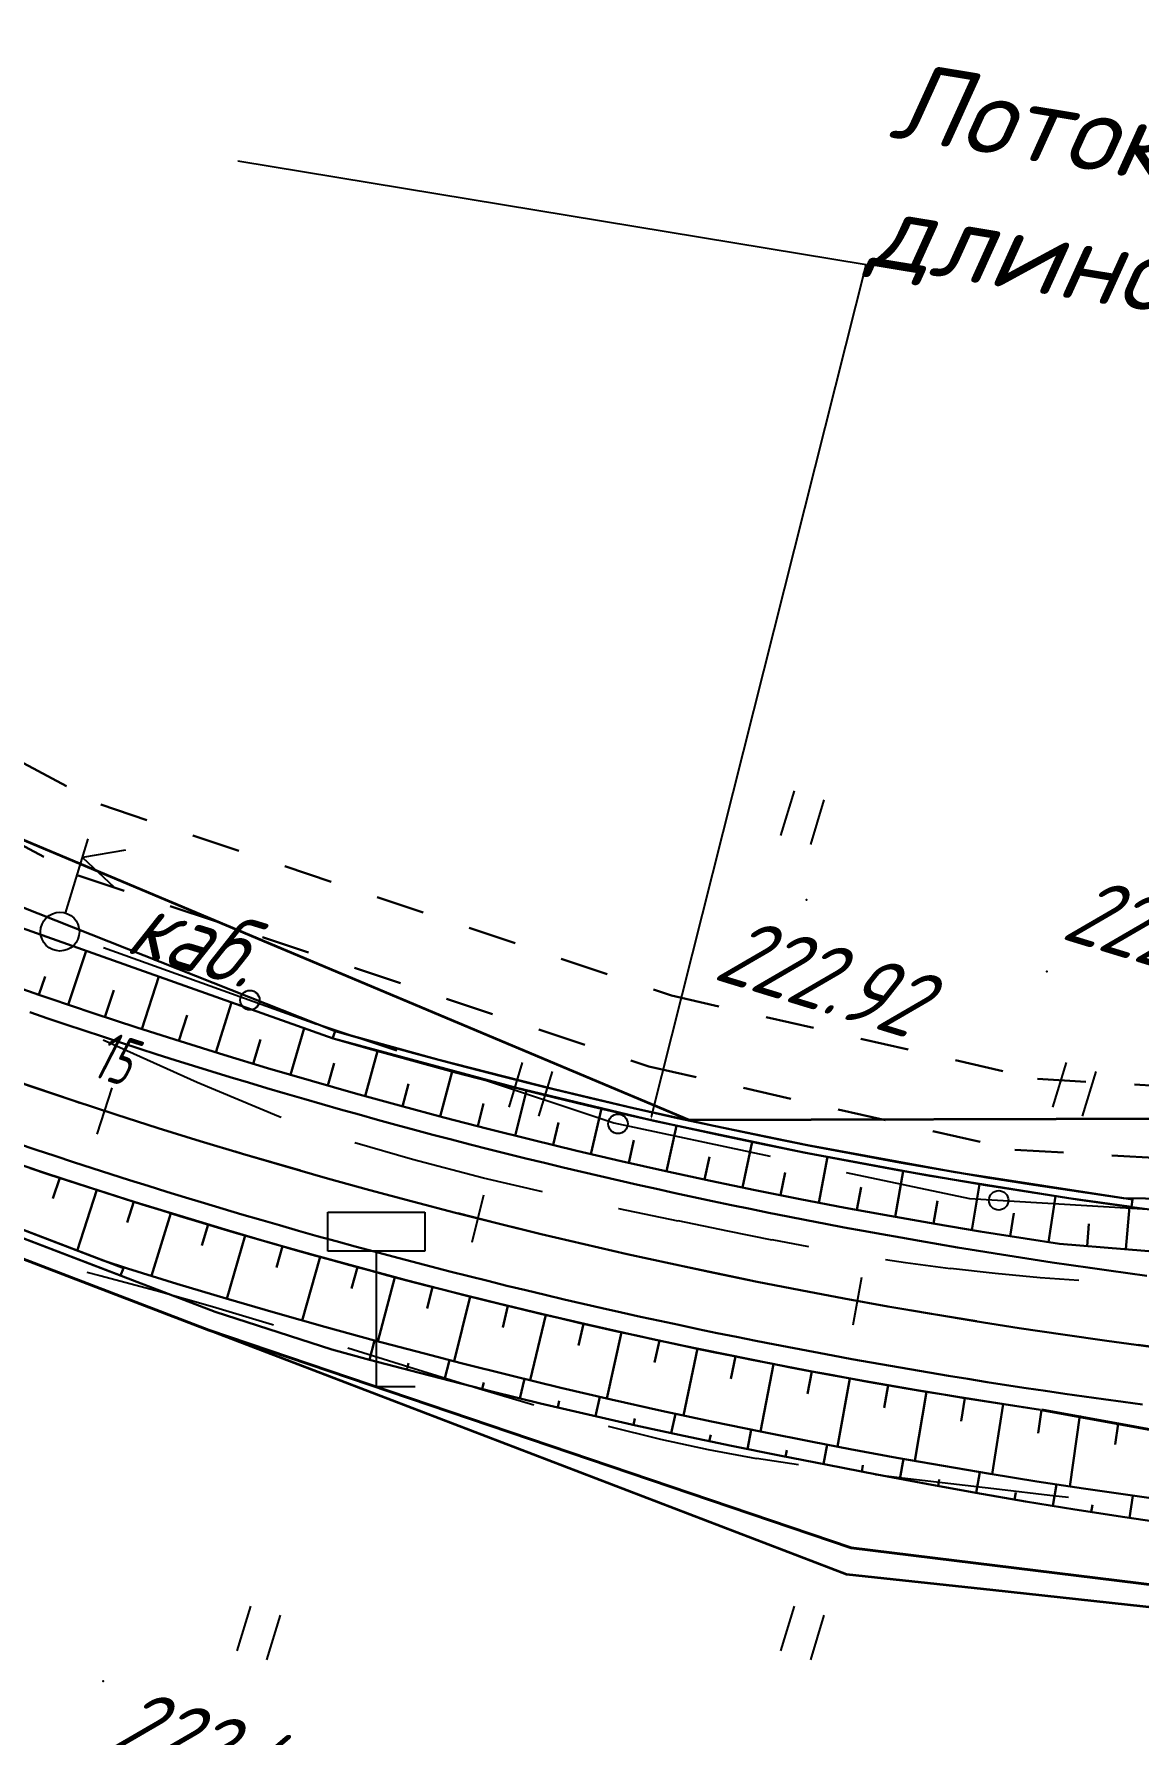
# Model space of a CAD drawing. Header units: millimetres. Extents: x -698 to 8131, y -704 to 4503.
# Drawn here: x 717.5 to 774.4, y 3694.5 to 3782.1 of the extents above; entities that cross this region are included whole.
import ezdxf
from ezdxf import colors
from ezdxf.entities.mleader import LeaderData, LeaderLine
from ezdxf.math import Vec2, Vec3

# ---------------------------------------------------------------- set-up
doc = ezdxf.new("R2010")
doc.units = ezdxf.units.MM
for name, pattern in [('CONTI', [0]), ('STRIHSMALL', [1, 0.5, -0.5]), ('STROT', [1.7, 0.5, -1.2])]:
    doc.linetypes.add(name, pattern=pattern)
for name, color, linetype, lineweight in [('10', 1, 'Continuous', 35), ('КОПИЯ_ОСЬ_13_ОТКОСЫ', 7, 'Continuous', 30), ('КОПИЯ_ОСЬ_ГРАНИЦЫ_ПОЛОС', 7, 'Continuous', 30), ('Лоток Супер Макси', 80, 'Continuous', 30), ('ОСЬ_ВЕРХ_ПОКРЫТИЯ_ГРАНИЦЫ_ПОЛОС', 7, 'Continuous', 30), ('ОСЬ_ВЕРХ_ПОКРЫТИЯ_ОСЬ', 1, 'Continuous', 30)]:
    doc.layers.add(name, color=color, linetype=linetype, lineweight=lineweight)
for name, color, linetype in [('_Ростелеком', 6, 'Continuous'), ('NAD_MDEFAULT', 7, 'CONTI'), ('PI_OTDEFAULT', 172, 'CONTI'), ('PI_TTDEFAULT', 5, 'CONTI'), ('PLN_O', 7, 'CONTI'), ('SIT_LDEFAULT', 7, 'CONTI'), ('USLZNDEFAULT', 7, 'CONTI'), ('ZAPSKDEFAULT', 7, 'CONTI'), ('Выноски', 250, 'Continuous'), ('Изменение выноски', 3, 'Continuous'), ('ОСЬ_ВЕРХ_ПОКРЫТИЯ_ПИКЕТЫ', 1, 'Continuous'), ('разметка', 7, 'Continuous')]:
    doc.layers.add(name, color=color, linetype=linetype)
doc.styles.add('eskd', font='isocpeui.ttf', dxfattribs={"width": 1.2})
doc.styles.get("Standard").update_dxf_attribs({"font": 'isocpeui.ttf'})
doc.styles.add('STYLE1', font='isocpeui.ttf', dxfattribs={"width": 0.9})
doc.styles.add('ГОСТ', font='isocpeui.ttf', dxfattribs={"height": 4})
doc.linetypes.add('кабель_связи_проект.', pattern='A,10,-1,["/",STYLE1,S=3,R=0,X=0,Y=-1.5],-4.1', length=15.1)

# ---------------------------------------------------------------- blocks, each defined once
blk = doc.blocks.new('BL_2011')
at = {"color": 0}
for p, q in [((0, 0), (0, 2.4)), ((1.6, 0), (1.6, 2.4))]:
    blk.add_line(p, q, dxfattribs=at)
blk = doc.blocks.new('BL_4017')
at = {"color": 0}
for p, q in [((0, 1), (0, 5)), ((2, 5), (0, 4)), ((0, 4), (2, 3))]:
    blk.add_line(p, q, dxfattribs=at)
blk.add_circle((0, 0), 1, dxfattribs=at)
blk = doc.blocks.new('BL_13')
at = {"color": 0}
for p, q in [((-2.5, 7), (-2.5, 9)), ((-2.5, 9), (2.5, 9)), ((2.5, 9), (2.5, 7)), ((0, 7), (-2.5, 7)), ((0, 0), (0, 7)), ((2.5, 7), (0, 7)), ((2, 0), (0, 0))]:
    blk.add_line(p, q, dxfattribs=at)

msp = doc.modelspace()

# ---------------------------------------------------------------- linework, layer by layer
at = {"layer": '10'}
for points in [[(165.613, 4083.974), (290.413, 4077.994), (309.703, 4074.404), (309.033, 4071.854), (367.033, 4044.644), (488.233, 3916.064), (623.183, 3793.874), (694.303, 3750.114), (751.183, 3726.174), (1046.543, 3727.064), (1198.733, 3733.064)], [(1204.683, 3699.254), (843.893, 3696.004), (818.683, 3696.294), (766.843, 3701.944), (759.303, 3702.764), (700.413, 3725.324), (697.873, 3716.504), (691.353, 3720.614), (693.153, 3726.024), (659.733, 3743.874), (611.843, 3774.094), (572.893, 3805.784), (475.063, 3897.434), (475.063, 3897.434), (404.443, 3973.404), (367.353, 4013.494), (340.463, 4035.044), (337.923, 4029.374), (334.333, 4032.024)]]:
    msp.add_lwpolyline(points, dxfattribs=at)
at = {"layer": '_Ростелеком', "linetype": 'кабель_связи_проект.', "lineweight": 40, "ltscale": 0.25}
msp.add_lwpolyline([(163.047, 4060.664), (287.871, 4054.417), (308.733, 4049.884), (337.183, 4036.764), (340.463, 4035.044), (367.514, 4013.894), (457.665, 3917.122), (498.433, 3875.826), (540.411, 3836.495), (573.21, 3806.026), (611.818, 3774.855), (637.721, 3757.764), (659.733, 3743.874), (682.675, 3731.62), (700.413, 3725.324), (726.468, 3715.343), (759.55, 3704.127), (813.944, 3697.441), (915.732, 3700.469), (1014.099, 3704.57), (1106.885, 3707.175), (1139.317, 3707.384), (1173.443, 3705.052)], dxfattribs=at)
at = {"layer": 'PI_TTDEFAULT', "color": 5}
for p in [(757.249, 3737.51, 222.919), (769.619, 3733.82, 222.913), (721.029, 3697.26, 222.476)]:
    msp.add_point(p, dxfattribs=at)
at = {"layer": 'PLN_O'}
for p, q in [((721.059, 3735.05), (732.029, 3731.11)), ((732.029, 3731.12), (736.149, 3729.75)), ((739.949, 3728.48), (747.329, 3726.02)), ((747.329, 3726.02), (755.369, 3724.31)), ((759.279, 3723.47), (765.629, 3722.12)), ((765.629, 3722.12), (775.119, 3721.56))]:
    msp.add_line(p, q, dxfattribs=at)
for centre in [(728.589, 3732.34), (747.539, 3725.97), (767.139, 3722.03)]:
    msp.add_circle(centre, 0.5, dxfattribs=at)
at = {"layer": 'SIT_LDEFAULT', "color": 7}
for p, q in [((725.869, 3728.1), (721.029, 3730.28)), ((730.059, 3726.35), (725.869, 3728.1)), ((730.199, 3726.3), (730.059, 3726.35)), ((736.959, 3724.13), (733.989, 3725)), ((740.609, 3723.18), (736.959, 3724.13)), ((743.659, 3722.47), (740.609, 3723.18)), ((747.589, 3721.59), (747.559, 3721.6)), ((750.639, 3720.96), (747.589, 3721.59)), ((753.199, 3720.44), (750.639, 3720.97)), ((755.469, 3719.98), (753.199, 3720.44)), ((757.359, 3719.63), (755.469, 3719.99)), ((762.349, 3718.81), (761.309, 3718.97)), ((720.189, 3718.33), (720.859, 3718.16)), ((720.859, 3718.15), (723.769, 3717.38)), ((764.649, 3718.51), (762.349, 3718.81)), ((766.959, 3718.26), (764.649, 3718.52)), ((769.269, 3718.04), (766.959, 3718.26)), ((771.259, 3717.9), (769.269, 3718.04)), ((723.769, 3717.39), (726.669, 3716.57)), ((726.669, 3716.57), (729.759, 3715.63)), ((729.759, 3715.63), (729.809, 3715.61)), ((733.639, 3714.43), (736.769, 3713.45)), ((736.769, 3713.45), (740.369, 3712.34)), ((740.369, 3712.34), (743.199, 3711.5)), ((747.039, 3710.4), (749.729, 3709.72)), ((749.729, 3709.72), (752.189, 3709.2)), ((752.189, 3709.19), (754.669, 3708.74)), ((754.669, 3708.75), (756.839, 3708.42)), ((760.799, 3707.9), (762.169, 3707.74)), ((762.169, 3707.74), (764.679, 3707.45)), ((764.679, 3707.45), (767.179, 3707.16)), ((767.179, 3707.16), (769.769, 3706.85)), ((769.769, 3706.85), (770.729, 3706.74))]:
    msp.add_line(p, q, dxfattribs=at)
at = {"layer": 'Изменение выноски', "color": 6, "linetype": 'STRIHSMALL', "lineweight": 30, "ltscale": 5}
for points in [[(556.332, 3860.56), (604.918, 3817.015), (628.184, 3799.301), (686.099, 3761.104), (720.913, 3742.414), (750.286, 3732.575), (769.134, 3728.282), (789.493, 3727.106), (889.152, 3726.396), (1065.261, 3728.586), (1211.221, 3732.103), (1235.187, 3728.312), (1268.027, 3716.586), (1413.955, 3630.282), (1512.481, 3559.579), (1541.19, 3544.005), (1583.744, 3530.316), (1643.333, 3517.859), (1703.527, 3507.498), (1908.586, 3467.917), (1956.677, 3459.176)], [(555.17, 3856.914), (603.757, 3813.368), (627.023, 3795.654), (684.937, 3757.458), (719.751, 3738.767), (749.124, 3728.928), (767.972, 3724.635), (788.332, 3723.459), (887.99, 3722.749), (1064.099, 3724.939), (1210.06, 3728.456), (1234.026, 3724.666), (1266.865, 3712.939), (1412.793, 3626.635), (1511.319, 3555.932), (1540.029, 3540.359), (1582.582, 3526.669), (1642.171, 3514.212), (1702.365, 3503.851), (1907.424, 3464.27), (1955.515, 3455.529)]]:
    msp.add_lwpolyline(points, dxfattribs=at)
at = {"layer": 'КОПИЯ_ОСЬ_13_ОТКОСЫ'}
for p, q in [((719.229, 3732.107), (720.166, 3734.886)), ((721.126, 3731.473), (721.577, 3732.847)), ((723.027, 3730.851), (723.892, 3733.558)), ((726.842, 3729.649), (727.641, 3732.222)), ((724.932, 3730.242), (725.354, 3731.565)), ((728.756, 3729.067), (729.132, 3730.312)), ((730.673, 3728.499), (731.375, 3730.892)), ((734.519, 3727.399), (735.157, 3729.712)), ((732.594, 3727.942), (732.923, 3729.097)), ((738.379, 3726.351), (738.999, 3728.67)), ((736.447, 3726.868), (736.757, 3728.027)), ((742.254, 3725.358), (742.837, 3727.686)), ((740.315, 3725.848), (740.616, 3727.01)), ((746.141, 3724.416), (746.687, 3726.753)), ((744.196, 3724.881), (744.478, 3726.047)), ((750.041, 3723.525), (750.549, 3725.87)), ((748.09, 3723.964), (748.353, 3725.135)), ((753.953, 3722.69), (754.443, 3725.04)), ((751.995, 3723.101), (752.25, 3724.274)), ((757.875, 3721.907), (758.328, 3724.264)), ((755.913, 3722.292), (756.148, 3723.469)), ((761.808, 3721.176), (762.223, 3723.54)), ((759.84, 3721.535), (760.057, 3722.715)), ((765.75, 3720.5), (766.146, 3722.867)), ((763.778, 3720.83), (763.985, 3722.012)), ((769.701, 3719.877), (770.06, 3722.25)), ((773.683, 3719.508), (773.865, 3721.701)), ((767.725, 3720.182), (767.913, 3721.367)), ((771.69, 3719.674), (771.786, 3720.827))]:
    msp.add_line(p, q, dxfattribs=at)
for points in [[(707.836, 3740.703), (732.978, 3730.744)], [(716.296, 3736.253), (718.673, 3735.418), (718.673, 3735.418), (718.673, 3735.418), (718.673, 3735.418), (732.869, 3730.36), (732.869, 3730.36), (732.869, 3730.36), (732.869, 3730.36)], [(716.296, 3736.253), (718.673, 3735.418), (718.673, 3735.418), (718.673, 3735.418), (718.673, 3735.418), (732.869, 3730.36), (732.869, 3730.36), (732.869, 3730.36), (732.869, 3730.36), (734.673, 3729.846), (736.923, 3729.225), (739.178, 3728.622), (741.438, 3728.037), (743.703, 3727.469), (745.971, 3726.92), (748.245, 3726.389), (750.522, 3725.876), (752.803, 3725.382), (755.089, 3724.905), (757.378, 3724.447), (759.67, 3724.007), (761.966, 3723.585), (764.265, 3723.181), (766.568, 3722.796), (768.873, 3722.429), (771.181, 3722.081), (773.492, 3721.751), (775.806, 3721.439)], [(717.72, 3732.619), (718.041, 3733.552)], [(684.041, 3732.211), (700.759, 3726.262), (726.807, 3716.284), (732.811, 3714.345)], [(732.978, 3730.744), (734.781, 3730.231), (737.028, 3729.611), (739.28, 3729.009), (741.537, 3728.424), (743.798, 3727.858), (746.064, 3727.309), (748.334, 3726.779), (750.608, 3726.267), (752.886, 3725.773), (755.169, 3725.297), (757.454, 3724.839), (759.744, 3724.4), (762.037, 3723.979), (764.333, 3723.576), (766.632, 3723.191), (768.934, 3722.825), (771.239, 3722.477), (773.547, 3722.147), (773.547, 3722.147), (773.547, 3722.147)], [(691.173, 3730.098), (700.898, 3726.637), (721.027, 3718.926)], [(715.78, 3724.198), (718.074, 3723.427), (720.374, 3722.674), (722.68, 3721.94), (724.991, 3721.224), (727.308, 3720.527), (729.631, 3719.848), (731.959, 3719.187), (734.292, 3718.545), (736.631, 3717.922), (738.974, 3717.317), (741.322, 3716.731), (743.674, 3716.163), (746.031, 3715.615), (748.392, 3715.085), (750.758, 3714.574), (753.127, 3714.081), (755.5, 3713.608), (757.877, 3713.153), (760.258, 3712.718), (762.641, 3712.301), (765.028, 3711.903), (767.419, 3711.525), (769.284, 3711.244)], [(718.802, 3723.186), (718.451, 3722.12)], [(720.704, 3722.568), (719.697, 3719.436)], [(722.61, 3721.962), (722.273, 3720.89)], [(773.547, 3722.147), (805.592, 3721.663)], [(724.52, 3721.369), (723.527, 3718.135)], [(726.434, 3720.788), (726.11, 3719.708)], [(728.351, 3720.219), (727.397, 3716.961)], [(721.035, 3718.924), (722.296, 3718.52), (724.826, 3717.735), (727.362, 3716.972), (729.905, 3716.23), (732.454, 3715.51), (735.009, 3714.812), (737.57, 3714.136), (739.46, 3713.649), (742.03, 3713.003), (744.605, 3712.378), (747.186, 3711.776), (749.771, 3711.196), (752.361, 3710.638), (754.956, 3710.103), (757.556, 3709.59), (759.499, 3709.218), (761.894, 3708.774), (764.292, 3708.348), (766.693, 3707.942), (769.097, 3707.554), (771.505, 3707.186), (773.915, 3706.836), (776.328, 3706.506)], [(721.035, 3718.924), (722.296, 3718.52), (724.826, 3717.735), (727.362, 3716.972), (729.905, 3716.23), (732.454, 3715.51), (735.009, 3714.812), (737.57, 3714.136), (739.46, 3713.649), (742.03, 3713.003), (744.605, 3712.378), (747.185, 3711.776), (749.771, 3711.196), (752.361, 3710.638), (754.956, 3710.103), (757.556, 3709.59), (759.499, 3709.218), (761.894, 3708.774), (764.292, 3708.348), (766.693, 3707.942), (769.097, 3707.554), (771.505, 3707.186), (773.915, 3706.836), (776.328, 3706.506)], [(730.273, 3719.664), (729.962, 3718.576)], [(732.198, 3719.121), (731.283, 3715.838)], [(734.126, 3718.59), (733.828, 3717.494)], [(736.058, 3718.073), (735.183, 3714.766)], [(737.993, 3717.568), (737.709, 3716.464)], [(739.931, 3717.076), (739.097, 3713.743)], [(741.873, 3716.596), (741.602, 3715.483)], [(743.818, 3716.129), (743.021, 3712.76)], [(745.766, 3715.676), (745.507, 3714.551)], [(734.74, 3713.818), (735.007, 3714.813)], [(747.716, 3715.235), (746.958, 3711.828)], [(749.67, 3714.806), (749.425, 3713.669)], [(732.811, 3714.345), (734.745, 3713.816), (737.315, 3713.138), (741.111, 3712.17), (743.557, 3711.572), (746.008, 3710.994), (748.464, 3710.435), (750.925, 3709.897), (753.39, 3709.379), (755.859, 3708.881), (758.332, 3708.403), (760.871, 3707.901), (763.414, 3707.421), (765.961, 3706.962), (768.512, 3706.524), (771.066, 3706.108), (773.624, 3705.713), (776.185, 3705.339)], [(736.673, 3713.305), (736.76, 3713.637)], [(738.61, 3712.808), (738.864, 3713.803)], [(751.626, 3714.391), (750.907, 3710.949)], [(753.586, 3713.988), (753.353, 3712.839)], [(755.547, 3713.599), (754.868, 3710.121)], [(742.489, 3711.83), (742.733, 3712.83)], [(757.511, 3713.222), (757.293, 3712.061)], [(759.478, 3712.858), (758.84, 3709.344)], [(740.548, 3712.314), (740.633, 3712.645)], [(746.381, 3710.907), (746.612, 3711.908)], [(761.447, 3712.507), (761.242, 3711.335)], [(763.418, 3712.17), (762.82, 3708.607)], [(765.392, 3711.845), (765.2, 3710.656)], [(744.434, 3711.363), (744.513, 3711.696)], [(750.285, 3710.035), (750.502, 3711.036)], [(767.367, 3711.533), (766.809, 3707.923)], [(769.345, 3711.234), (769.167, 3710.029)], [(748.332, 3710.465), (748.406, 3710.799)], [(754.2, 3709.213), (754.403, 3710.215)], [(771.324, 3710.948), (770.808, 3707.29)], [(773.284, 3710.515), (773.141, 3709.455)], [(752.241, 3709.618), (752.311, 3709.952)], [(758.124, 3708.442), (758.315, 3709.445)], [(756.161, 3708.821), (756.226, 3709.156)], [(760.086, 3708.054), (760.152, 3708.388)], [(762.05, 3707.676), (762.246, 3708.71)], [(764.017, 3707.31), (764.08, 3707.655)], [(765.985, 3706.957), (766.174, 3708.028)], [(767.956, 3706.617), (768.017, 3706.975)], [(769.929, 3706.29), (770.109, 3707.397)], [(773.881, 3705.674), (774.052, 3706.817)], [(771.904, 3705.976), (771.962, 3706.345)]]:
    msp.add_lwpolyline(points, dxfattribs=at)
at = {"layer": 'КОПИЯ_ОСЬ_13_ОТКОСЫ', "lineweight": 40, "ltscale": 7}
msp.add_lwpolyline([(769.345, 3711.235), (779.142, 3709.445)], dxfattribs=at)
at = {"layer": 'КОПИЯ_ОСЬ_ГРАНИЦЫ_ПОЛОС'}
for points in [[(716.648, 3732.988), (717.577, 3732.666), (717.719, 3732.617)], [(717.27, 3723.688), (718.231, 3723.369), (719.193, 3723.052), (720.156, 3722.739), (721.12, 3722.428), (722.085, 3722.121), (723.051, 3721.818), (724.018, 3721.517), (724.986, 3721.22), (725.955, 3720.926), (726.924, 3720.635), (727.895, 3720.348), (728.867, 3720.063), (729.84, 3719.782), (730.814, 3719.504), (731.788, 3719.23), (732.764, 3718.958), (733.74, 3718.69), (734.718, 3718.425), (735.696, 3718.163), (736.675, 3717.905), (737.655, 3717.65), (738.635, 3717.398), (739.617, 3717.15), (740.599, 3716.904), (741.583, 3716.662), (742.567, 3716.424), (743.552, 3716.188), (744.537, 3715.956), (745.523, 3715.727), (746.511, 3715.501), (747.498, 3715.279), (748.487, 3715.06), (749.476, 3714.844), (750.466, 3714.632), (751.457, 3714.423), (752.449, 3714.217), (753.441, 3714.014), (754.433, 3713.815), (755.427, 3713.619), (756.421, 3713.427), (757.416, 3713.237), (758.411, 3713.051), (759.407, 3712.869), (760.404, 3712.689), (761.401, 3712.513), (762.398, 3712.34), (763.397, 3712.171), (764.396, 3712.005), (765.395, 3711.842), (766.395, 3711.683), (767.395, 3711.527), (768.396, 3711.374), (769.283, 3711.242)]]:
    msp.add_lwpolyline(points, dxfattribs=at)
at = {"layer": 'Лоток Супер Макси', "ltscale": 7}
for points in [[(732.87, 3730.359), (742.237, 3727.837), (749.383, 3726.133), (757.115, 3724.499), (763.602, 3723.298), (770.754, 3722.145), (773.971, 3721.688), (774.024, 3722.077), (764.9, 3723.481), (757.288, 3724.873), (752.48, 3725.861), (748.334, 3726.779), (744.241, 3727.751), (738.323, 3729.265), (732.978, 3730.744), (732.844, 3730.368)], [(691.173, 3730.098), (691.039, 3729.721), (700.759, 3726.262), (721.934, 3718.15), (722.08, 3718.531), (700.898, 3726.637), (691.173, 3730.098)]]:
    msp.add_lwpolyline(points, dxfattribs=at)
at = {"layer": 'ОСЬ_ВЕРХ_ПОКРЫТИЯ_ГРАНИЦЫ_ПОЛОС', "linetype": 'Continuous'}
for points in [[(717.72, 3732.62), (716.07, 3733.191)], [(780.313, 3718.957), (770.262, 3719.792), (768.505, 3720.058), (766.181, 3720.428), (763.86, 3720.816), (761.542, 3721.223), (759.227, 3721.648), (756.916, 3722.092), (754.608, 3722.554), (752.304, 3723.034), (750.004, 3723.533), (747.708, 3724.05), (745.416, 3724.585), (743.129, 3725.139), (740.846, 3725.711), (738.567, 3726.301), (736.294, 3726.909), (734.025, 3727.535), (731.761, 3728.179), (729.503, 3728.842), (727.25, 3729.522), (725.002, 3730.22), (722.761, 3730.936), (720.524, 3731.67), (718.294, 3732.422), (717.72, 3732.62)], [(774.772, 3718.146), (773.794, 3718.277), (772.817, 3718.412), (771.84, 3718.55), (770.863, 3718.691), (769.887, 3718.835), (768.912, 3718.983), (767.937, 3719.134), (766.962, 3719.288), (765.988, 3719.445), (765.014, 3719.606), (764.042, 3719.77), (763.069, 3719.937), (762.097, 3720.107), (761.126, 3720.281), (760.155, 3720.458), (759.185, 3720.638), (758.216, 3720.821), (757.247, 3721.007), (756.279, 3721.197), (755.311, 3721.39), (754.344, 3721.586), (753.378, 3721.786), (752.412, 3721.988), (751.447, 3722.194), (750.483, 3722.403), (749.519, 3722.615), (748.557, 3722.831), (747.595, 3723.049), (746.633, 3723.271), (745.672, 3723.496), (744.713, 3723.724), (743.753, 3723.956), (742.795, 3724.19), (741.838, 3724.428), (740.881, 3724.669), (739.925, 3724.913), (738.97, 3725.161), (738.015, 3725.411), (737.062, 3725.665), (736.109, 3725.922), (735.158, 3726.182), (734.207, 3726.445), (733.257, 3726.711), (732.308, 3726.981), (731.359, 3727.254), (730.412, 3727.529), (729.466, 3727.808), (728.52, 3728.091), (727.576, 3728.376), (726.632, 3728.664), (725.69, 3728.956), (724.748, 3729.251), (723.807, 3729.548), (722.868, 3729.849), (721.929, 3730.153), (720.992, 3730.461), (720.055, 3730.771), (719.119, 3731.084), (718.185, 3731.401), (717.252, 3731.721)]]:
    msp.add_lwpolyline(points, dxfattribs=at)
at = {"layer": 'ОСЬ_ВЕРХ_ПОКРЫТИЯ_ГРАНИЦЫ_ПОЛОС', "linetype": 'Continuous', "lineweight": 30}
for points in [[(774.542, 3711.519), (773.542, 3711.652), (772.542, 3711.787), (771.542, 3711.926), (770.543, 3712.068), (769.544, 3712.214), (768.546, 3712.363), (767.548, 3712.515), (766.551, 3712.671), (765.554, 3712.829), (764.558, 3712.992), (763.563, 3713.157), (762.568, 3713.326), (761.573, 3713.498), (760.579, 3713.674), (759.586, 3713.852), (758.593, 3714.034), (757.601, 3714.22), (756.61, 3714.409), (755.619, 3714.601), (754.629, 3714.796), (753.639, 3714.994), (752.651, 3715.196), (751.662, 3715.401), (750.675, 3715.61), (749.688, 3715.822), (748.702, 3716.037), (747.717, 3716.255), (746.732, 3716.477), (745.748, 3716.701), (744.765, 3716.93), (743.783, 3717.161), (742.801, 3717.396), (741.82, 3717.634), (740.84, 3717.875), (739.861, 3718.119), (738.883, 3718.367), (737.905, 3718.618), (736.929, 3718.872), (735.953, 3719.13), (734.978, 3719.391), (734.004, 3719.655), (733.03, 3719.922), (732.058, 3720.192), (731.087, 3720.466), (730.116, 3720.743), (729.147, 3721.023), (728.178, 3721.307), (727.21, 3721.593), (726.244, 3721.883), (725.278, 3722.176), (724.313, 3722.473), (723.349, 3722.772), (722.387, 3723.075), (721.425, 3723.381), (720.464, 3723.69), (719.504, 3724.002), (718.546, 3724.318), (717.588, 3724.636), (716.632, 3724.958)], [(769.283, 3711.242), (768.397, 3711.374), (767.396, 3711.527), (766.395, 3711.683), (765.395, 3711.842), (764.396, 3712.005), (763.397, 3712.171), (762.399, 3712.34), (761.401, 3712.513), (760.404, 3712.689), (759.407, 3712.868), (758.411, 3713.051), (757.416, 3713.237), (756.421, 3713.426), (755.427, 3713.619), (754.434, 3713.815), (753.441, 3714.014), (752.449, 3714.217), (751.457, 3714.423), (750.467, 3714.632), (749.477, 3714.844), (748.487, 3715.06), (747.499, 3715.279), (746.511, 3715.501), (745.524, 3715.727), (744.537, 3715.956), (743.552, 3716.188), (742.567, 3716.423), (741.583, 3716.662), (740.6, 3716.904), (739.617, 3717.15), (738.636, 3717.398), (737.655, 3717.65), (736.675, 3717.905), (735.696, 3718.163), (734.718, 3718.425), (733.74, 3718.69), (732.764, 3718.958), (731.789, 3719.229), (730.814, 3719.504), (729.84, 3719.782), (728.867, 3720.063), (727.896, 3720.347), (726.925, 3720.635), (725.955, 3720.926), (724.986, 3721.22), (724.018, 3721.517), (723.051, 3721.818), (722.085, 3722.121), (721.12, 3722.428), (720.156, 3722.738), (719.193, 3723.052), (718.231, 3723.368), (717.271, 3723.688)]]:
    msp.add_lwpolyline(points, dxfattribs=at)
at = {"layer": 'ОСЬ_ВЕРХ_ПОКРЫТИЯ_ОСЬ'}
msp.add_lwpolyline([(642.432, 3765.701, 0.122053), (777.244, 3714.201)], format="xyb", dxfattribs=at)
at = {"layer": 'ОСЬ_ВЕРХ_ПОКРЫТИЯ_ПИКЕТЫ'}
for p, q in [((720.733, 3725.442), (721.505, 3727.82)), ((720.733, 3725.442), (721.505, 3727.82)), ((740.027, 3719.882), (740.639, 3722.306)), ((759.649, 3715.62), (760.098, 3718.079))]:
    msp.add_line(p, q, dxfattribs=at)
at = {"layer": 'разметка', "linetype": 'STROT', "lineweight": 30, "ltscale": 7}
msp.add_lwpolyline([(466.865, 3921.648), (466.865, 3921.648, 0.010848), (512.36, 3874.567, 0.026039), (590.276, 3805.554, 0.004471), (613.924, 3787.094, 0.012597), (642.432, 3765.701, 0.122053), (777.244, 3714.201, 0.036279), (867.132, 3712.224), (1097.506, 3718.677, -0.037498), (1187.394, 3716.7, -0.079736), (1278.74, 3690.321, -0.037499), (1355.844, 3644.074), (1454.917, 3577.7, 0.037498), (1532.021, 3531.453, 0.023279), (1557.805, 3520.742, 0.037464), (1644.982, 3498.745), (2134.499, 3400.957), (2134.499, 3400.957)], format="xyb", dxfattribs=at)

# ---------------------------------------------------------------- block references
at = {"layer": '_Ростелеком'}
msp.add_blockref('BL_13', (735.1, 3712.416), dxfattribs=at)
at = {"layer": 'USLZNDEFAULT', "color": 7, "rotation": 342.9999999999999}
msp.add_blockref('BL_4017', (718.809, 3735.87), dxfattribs=at)
at = {"layer": 'ZAPSKDEFAULT', "color": 7, "rotation": 342.9999999999999}
for p in [(755.929, 3740.83), (741.929, 3726.83), (769.929, 3726.83), (727.929, 3698.83), (755.929, 3698.83)]:
    msp.add_blockref('BL_2011', p, dxfattribs=at)

# ---------------------------------------------------------------- texts
at = {"layer": 'NAD_MDEFAULT', "color": 7, "style": 'eskd', "oblique": 10, "width": 0.8}
msp.add_text('каб.', height=3.5, rotation=343, dxfattribs=at).set_placement((722.077, 3734.848))
at = {"layer": 'PI_OTDEFAULT', "color": 172, "style": 'eskd', "oblique": 10, "width": 0.8}
for s, p in [('222.91', (770.282, 3735.536)), ('222.92', (752.371, 3733.455)), ('222.48', (721.115, 3693.73))]:
    msp.add_text(s, height=3.5, rotation=343, dxfattribs=at).set_placement(p)
at = {"layer": 'ОСЬ_ВЕРХ_ПОКРЫТИЯ_ПИКЕТЫ', "width": 0.6}
msp.add_text('15', height=2.5, rotation=342.01431, dxfattribs=at).set_placement((720.393, 3728.444))

# ---------------------------------------------------------------- leaders
at = {"layer": 'Выноски', "linetype": 'Continuous'}
ml = msp.add_multileader_mtext('Standard', dxfattribs=at)
ml.set_content('Лоток Л 300\\Pдлиной 42 м', color=256, style='ГОСТ')
ml.set_leader_properties()
ml.build(insert=Vec2(0, 0))
ml.multileader.update_dxf_attribs({"text_left_attachment_type": 5, "text_right_attachment_type": 5, "dogleg_length": 0, "arrow_head_size": 0.18})
ctx = ml.context
ctx.base_point, ctx.arrow_head_size, ctx.landing_gap_size, ctx.plane_origin, ctx.plane_x_axis, ctx.plane_y_axis = Vec3(760.323, 3770.21), 0.18, 0, Vec3(780.578, 3718.636), Vec3(0.9866, -0.163158), Vec3(0.163158, 0.9866)
ctx.left_attachment, ctx.right_attachment = 5, 5
notes = []
notes.append((ctx, [(1, (1, 1, 0), (760.323, 3770.21), (0.949701, -0.313158), 0, [(0, [(749.225, 3726.17)], 0, [])])]))
ctx.mtext.insert, ctx.mtext.text_direction, ctx.mtext.rotation, ctx.mtext.flow_direction = Vec3(762.065, 3780.745), Vec3(0.9866, -0.163158), 6.119295, 5
ml = msp.add_multileader_mtext('Standard', dxfattribs=at)
ml.set_content('Лоток Л 300\\Pдлиной 33 м', color=256, style='ГОСТ')
ml.set_leader_properties()
ml.build(insert=Vec2(0, 0))
ml.multileader.update_dxf_attribs({"text_left_attachment_type": 5, "text_right_attachment_type": 5, "dogleg_length": 0, "arrow_head_size": 0.18})
ctx = ml.context
ctx.base_point, ctx.arrow_head_size, ctx.landing_gap_size, ctx.plane_origin, ctx.plane_x_axis, ctx.plane_y_axis = Vec3(692.544, 3685.916), 0.18, 0, Vec3(709.986, 3644.701), Vec3(0.949701, -0.313158), Vec3(0.313158, 0.949701)
ctx.left_attachment, ctx.right_attachment = 5, 5
notes.append((ctx, [(1, (1, 1, 0), (692.544, 3685.916), (0.949701, -0.313158), 0, [(0, [(700.28, 3726.625)], 0, [])])]))
ctx.mtext.insert, ctx.mtext.text_direction, ctx.mtext.rotation, ctx.mtext.flow_direction = Vec3(695.887, 3696.054), Vec3(0.949701, -0.313158), 5.964669, 5
ml = msp.add_multileader_mtext('Standard', dxfattribs=at)
ml.set_content('Ж/б труба, {\\Fgost|c204;%%C} 1,00 м, L-17,78 м', color=256, style='ГОСТ')
ml.set_leader_properties()
ml.build(insert=Vec2(0, 0))
ml.multileader.update_dxf_attribs({"text_left_attachment_type": 5, "text_right_attachment_type": 5, "dogleg_length": 0, "arrow_head_size": 0.18})
ctx = ml.context
ctx.base_point, ctx.arrow_head_size, ctx.landing_gap_size, ctx.plane_origin, ctx.plane_x_axis, ctx.plane_y_axis = Vec3(810.876, 3671.411), 0.18, 0, Vec3(901.339, 3614.407), Vec3(0.999897, 0.01433), Vec3(-0.01433, 0.999897)
ctx.left_attachment, ctx.right_attachment = 5, 5
notes.append((ctx, [(1, (1, 1, 0), (810.876, 3671.411), (1, 0), 0, [(0, [(809.652, 3708.243)], 0, [])])]))
ctx.mtext.insert, ctx.mtext.text_direction, ctx.mtext.rotation, ctx.mtext.flow_direction = Vec3(810.795, 3677.1), Vec3(0.999897, 0.01433), 0.014331, 5
for ctx, leaders in notes:
    for number, flags, end, landing, length, lines in leaders:
        leader = LeaderData()
        leader.index, (leader.has_last_leader_line, leader.has_dogleg_vector, leader.attachment_direction) = number, flags
        leader.last_leader_point, leader.dogleg_vector, leader.dogleg_length = Vec3(end), Vec3(landing), length
        for number, points, colour, breaks in lines:
            line = LeaderLine()
            line.index, line.vertices, line.color, line.breaks = number, Vec3.list(points), colors.encode_raw_color(colour), breaks
            leader.lines.append(line)
        ctx.leaders.append(leader)

doc.saveas('drawing.dxf')
